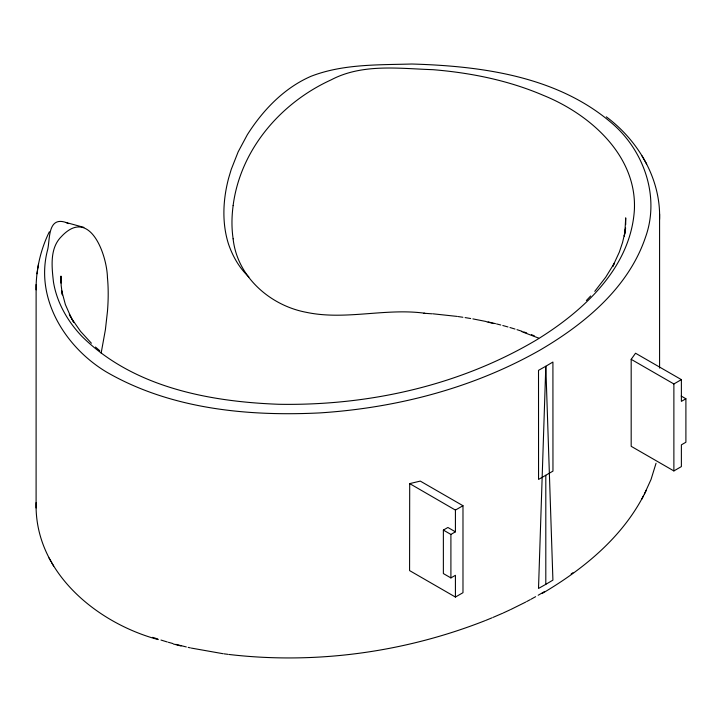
<?xml version="1.0" encoding="UTF-8"?>
<svg xmlns="http://www.w3.org/2000/svg" width="722" height="722" viewBox="0 0 722 722"><rect width="100%" height="100%" fill="white"/><g stroke="black" fill="none" stroke-linecap="round" stroke-linejoin="round"><path stroke-width="1.08" d="M409.699 483.614L409.582 570.588L455.42 597.049L462.982 592.69L462.982 505.716L420.285 481.096L409.699 483.614L455.42 510.084L455.42 531.825L450.907 534.433L443.371 530.083L443.371 573.566L450.907 577.916L455.42 575.308L455.42 597.049M36.1 289.838C35.947 269.82 40.531 249.758 49.34 231.78M158.19 639.584C96.378 622.951 34.133 571.662 36.118 502.602M659.565 219.398C660.946 178.821 638.221 140.6 606.29 116.82M624.304 236.031L625.595 227.908L624.909 232.177L625.703 217.854L625.703 224.596M36.984 273.791L37.67 269.514M37.833 268.403L38.51 264.135M624.322 235.923L624.837 232.728L622.581 242.402L619.341 252.086L612.662 266.562L614.566 262.826L605.704 277.23L594.766 291.345M233.116 205.599C240.354 149.58 280.696 102.84 331.127 79.871C362.345 63.346 399.076 68.563 432.956 69.682C470.726 72.769 508.459 80.368 543.386 95.367C589.937 114.184 637.174 155.6 634.367 210.138C630.541 268.205 582.907 311.489 536.265 340.071C459.002 385.855 367.985 405.881 278.638 404.275C209.145 401.694 133.408 387.272 82.127 336.578C67.742 321.552 56.839 302.662 53.464 281.977C51.776 266.932 49.574 248.332 61.316 236.663C89.411 206.402 107.091 254.379 107.461 278.141M101.143 353.121L105.394 329.737L107.461 311.381A151.277 64.511 -70.5 0 0 107.497 278.105M656.045 463.253L651.036 479.453L644.421 493.992M542.06 593.538C582.78 569.595 621.489 538.161 643.6 495.581M641.687 499.326L646.343 490.22M631.181 359.339L635.541 353.229L681.378 379.628L681.378 401.369L685.9 398.761L685.9 442.243L681.378 444.851L681.378 466.592L673.879 470.934L631.181 446.313L631.181 359.339L673.879 383.96L681.378 379.628M586.363 300.542L590.677 295.966M571.165 573.999L572.925 572.736M544.316 591.679L538.179 595.253M545.805 584.342L552.917 580.127L545.805 366.244L552.917 362.038L552.962 471.114L538.558 479.426L538.513 370.35L545.805 366.244L538.513 588.448L545.805 584.342L545.805 475.293M455.42 510.084L462.982 505.716M443.371 530.083L447.893 527.475L455.42 531.825M535.643 596.679L531.049 599.215M526.726 601.534L530.183 599.684M525.86 602.004L510.878 609.449M503.162 613.014L510.147 609.792M502.413 613.339L493.027 617.4M492.079 617.797L485.771 620.388M485.003 620.685C404.167 652.435 315.397 664.565 229.073 654.475M424.707 313.231C385.277 307.852 345.251 320.604 306.263 312.31C270.091 305.523 237.213 276.77 233.116 238.838M423.895 313.24L432.063 313.817M432.956 313.808L457.207 316.426M224.046 653.834L228.071 654.349M458.154 316.561L462.892 317.265M223.044 653.708L191.357 648.094M465.094 317.59L470.699 318.528M472.874 318.889L485.987 321.48M488.099 321.922L492.377 322.924M493.442 323.167L495.518 323.655M486.646 321.85L493.992 323.555M186.303 646.939L175.789 644.34M188.18 647.372L190.409 647.896M83.896 227.376L66.018 222.484C47.751 216.212 50.053 238.847 47.742 249.334C34.439 298.177 65.323 347.318 106.432 371.983C170.464 409.058 247.411 416.504 320.026 412.894C396.676 407.894 473.199 388.147 540.2 349.99C584.793 323.826 628.492 287.717 645.522 237.15C660.269 196.149 643.51 149.4 610.677 122.189C556.211 76.009 480.753 66 411.766 64.014C378.084 64.98 342.932 63.897 311.002 76.297C284.062 87.985 262.835 110.24 247.321 134.734L238.161 151.846L231.22 169.444L228.594 178.28A151.187 105.358 -46.6 0 0 228.549 244.171C232.764 256.436 239.37 268.024 248.864 276.959M496.574 323.916L500.77 324.999M173.28 643.988L181.051 645.982M502.81 325.514L507.963 326.958M168.397 642.291L172.72 643.501M509.958 327.517L515.003 329.052M160.979 640.053L167.323 641.984M516.961 329.647L521.898 331.281M152.685 637.336L157.865 639.051M523.811 331.921L526.699 332.959M522.006 331.741L538.684 338.122M531.437 334.683L534.262 335.775M66.018 222.484L68.328 223.603M681.189 396.044L685.9 398.761M95.475 347.038L99.762 350.721M91.414 343.248L80.557 331.38L71.776 318.799L73.68 322.138L69.321 314.458L71.243 317.833L65.377 304.549L61.704 290.795L62.39 294.919L61.18 285.569L60.964 276.084L60.946 283.087M646.65 164.038L642.02 155.889M49.033 557.962L50.964 561.346M51.749 562.763L53.663 566.111M673.879 383.96L673.879 470.934M659.583 214.073L659.583 368.085M450.907 534.433L450.907 577.916M36.118 284.513L36.1 507.927M233.134 238.829A151.277 105.331 -46.7 0 1 233.143 205.59"/></g></svg>
